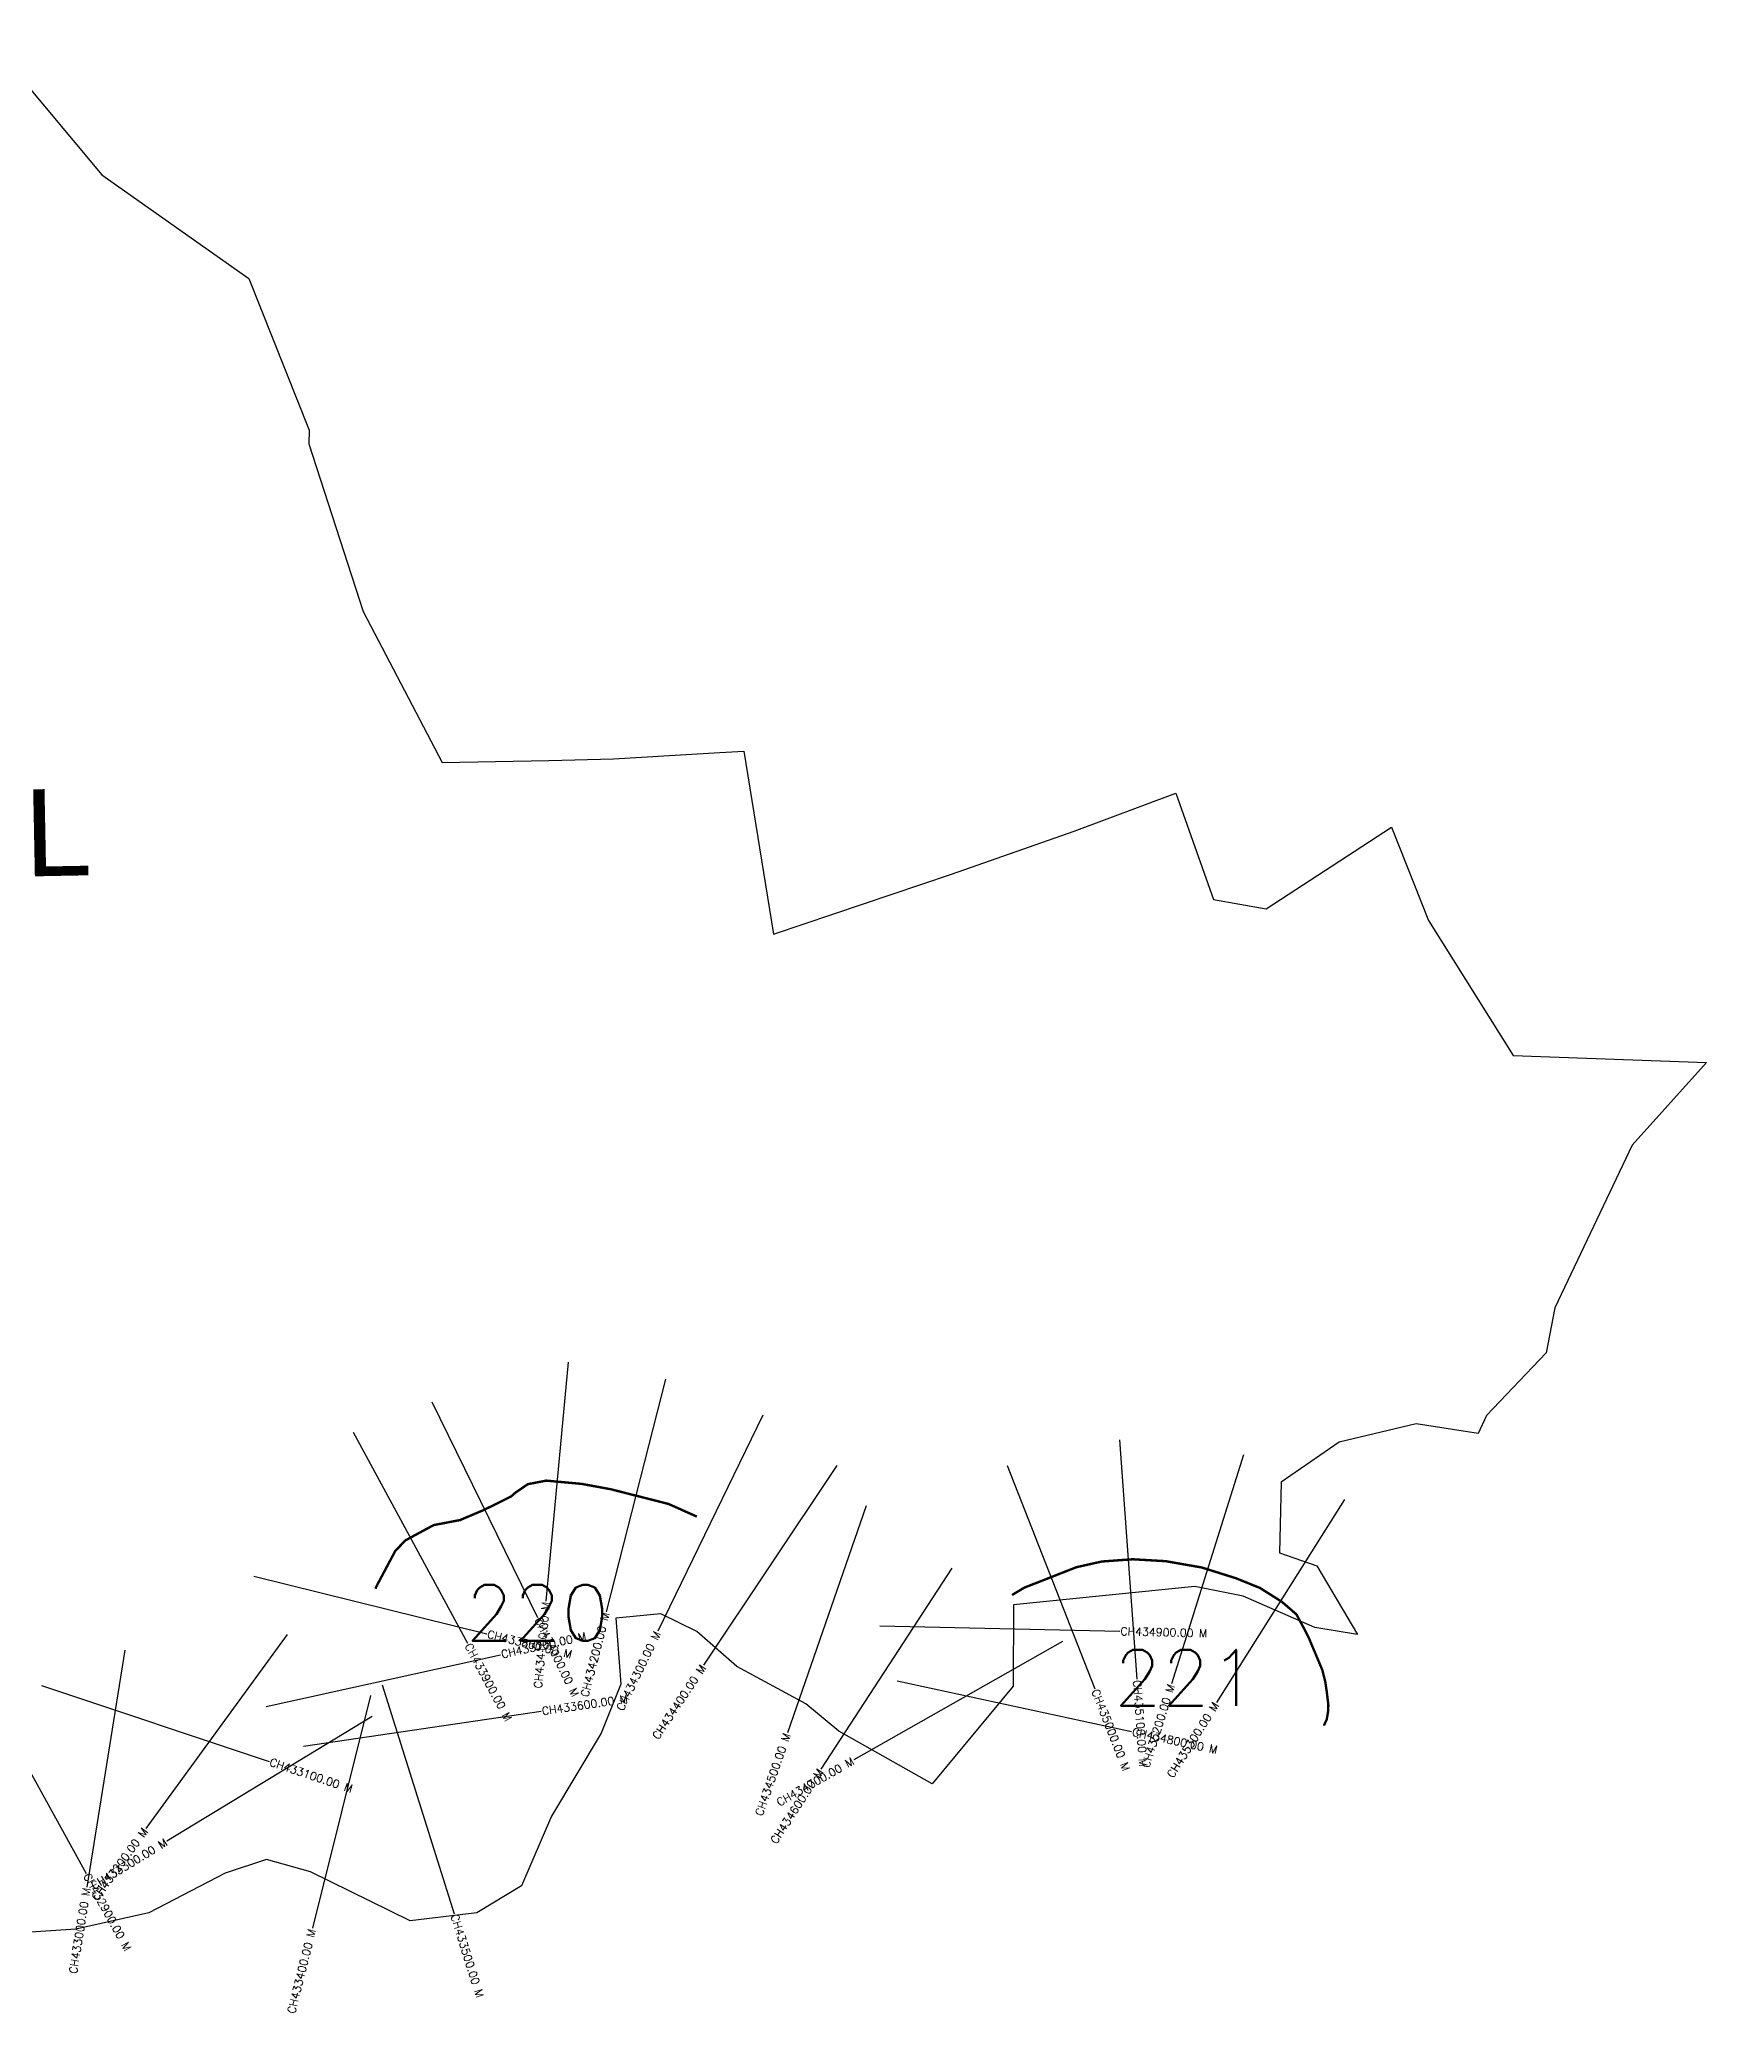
# Model space of a CAD drawing. Header units: metres. Extents: x 305136 to 309379, y 1922813 to 1926294.
# Drawn here: x 307296 to 309379, y 1922814 to 1925281 of the extents above; entities that cross this region are included whole.
import ezdxf
from ezdxf.enums import TextEntityAlignment as Align

# ---------------------------------------------------------------- set-up
doc = ezdxf.new("R2010")
doc.units = ezdxf.units.M
for name, color, linetype in [('CS', 134, 'Continuous'), ('CSMark', 6, 'Continuous'), ('NATURALLY PROTECTED', 3, 'Continuous'), ('VILLAGE NAME', 250, 'Continuous')]:
    doc.layers.add(name, color=color, linetype=linetype)
doc.styles.get("Standard").update_dxf_attribs({"font": 'simplex.shx'})

msp = doc.modelspace()

# ---------------------------------------------------------------- linework, layer by layer
at = {"color": 6, "flags": 128}
msp.add_lwpolyline([(307232.3, 1925280.6), (307373.6, 1925111.2), (307557.6, 1924981.7), (307632.8, 1924792.1), (307632.6, 1924775.3), (307700.3, 1924565.8), (307799.3, 1924376.9), (307932.6, 1924379.4), (308013.1, 1924381.5), (308146.4, 1924389.2), (308176.1, 1924390.9), (308213.4, 1924162.3), (308435.6, 1924237.5), (308589.1, 1924291.2), (308716, 1924338.4), (308763.2, 1924205.6), (308829, 1924193.8), (308985.9, 1924296.1), (309032.1, 1924179.5), (309137.7, 1924010.5), (309379.4, 1924001.9), (309286.6, 1923898.4), (309189.9, 1923695.4), (309178.8, 1923639.1), (309104.5, 1923560.6), (309094.2, 1923538.3), (309016.4, 1923550.3), (308920.1, 1923527.3), (308847.9, 1923477.5), (308845.9, 1923389), (308892.4, 1923372.6), (308943.3, 1923287.1), (308889.8, 1923295.9), (308800.2, 1923334.9), (308739.8, 1923346.9), (308513.3, 1923324), (308512.8, 1923222.2), (308411.6, 1923100.3), (308295, 1923166.2), (308253.7, 1923200.3), (308167.5, 1923246.9), (308117.3, 1923290.7), (308072.5, 1923312.8), (308016.4, 1923307.2), (308022.3, 1923224.9), (307998, 1923163.8), (307935.9, 1923059.8), (307898.3, 1922972.7), (307842.3, 1922938.9), (307759.1, 1922928.9), (307634.7, 1922990.3), (307579.7, 1923005.7), (307528, 1922988.6), (307432.6, 1922938.9), (307341.1, 1922918.7), (307210.2, 1922909.8)], dxfattribs=at)
at = {"layer": 'CS'}
for p, q in [((307956.8, 1923627.4), (307928.8, 1923328.7)), ((308078.2, 1923605.9), (308004, 1923315.3)), ((307786.1, 1923577.8), (307918.2, 1923308.4)), ((308200.1, 1923560.9), (308068.9, 1923291.1)), ((307688.1, 1923540), (307830.7, 1923276)), ((308645.9, 1923530.2), (308667.6, 1923231)), ((308800.7, 1923511.6), (308710.7, 1923225.4)), ((308292.3, 1923498.3), (308125.9, 1923248.7)), ((308505.2, 1923498.2), (308614.8, 1923218.9)), ((308926.9, 1923455.8), (308766.9, 1923202)), ((308329.2, 1923447.6), (308230.7, 1923164.2)), ((307563.7, 1923359.9), (307854.9, 1923288)), ((308436.3, 1923370), (308272.6, 1923118.6)), ((307605.6, 1923286.8), (307428.8, 1923044.4)), ((308346.1, 1923297.8), (308646, 1923291)), ((307402.5, 1923267.4), (307355, 1922971.2)), ((307579, 1923197), (307872, 1923261.7)), ((308574.3, 1923278.4), (308313.5, 1923130.2)), ((307209.3, 1923251.1), (307354.1, 1922988.4)), ((307298.4, 1923223.2), (307583, 1923128.3)), ((307709.6, 1923210.7), (307636.9, 1922919.7)), ((307724.2, 1923224.1), (307814, 1922937.9)), ((308367.7, 1923229.2), (308660.9, 1923165.7)), ((307711.5, 1923184.5), (307455.1, 1923028.8)), ((307626, 1923147.3), (307922.8, 1923191))]:
    msp.add_line(p, q, dxfattribs=at)
at = {"layer": 'NATURALLY PROTECTED', "const_width": 3, "flags": 128}
for points in [[(307715.8, 1923344.2), (307717.4, 1923347.9), (307740.5, 1923391.3), (307753.2, 1923404.6), (307788.5, 1923423.7), (307821.5, 1923430), (307850.8, 1923442.4), (307885.1, 1923459.3), (307890.9, 1923464.4), (307906.4, 1923474.9), (307929.3, 1923479.3), (307973.5, 1923475.2), (308010, 1923468.5), (308082.2, 1923450.1), (308117.5, 1923434.3)], [(308511.4, 1923336.3), (308526.9, 1923345.6), (308544.1, 1923352.3), (308592, 1923371.1), (308623.7, 1923378.2), (308662.3, 1923381), (308703.5, 1923378.6), (308748.6, 1923370.7), (308791.5, 1923357.2), (308821.3, 1923345.1), (308848.6, 1923327.9), (308866.8, 1923312.2), (308876.1, 1923295), (308882.9, 1923281.4), (308899.2, 1923242.7), (308902.9, 1923228), (308904.9, 1923214.6), (308906.8, 1923198.5), (308906.3, 1923189.6), (308904.7, 1923180.7), (308901.5, 1923173.7), (308901.5, 1923173)]]:
    msp.add_lwpolyline(points, dxfattribs=at)

# ---------------------------------------------------------------- texts
at = {"char_height": 70, "attachment_point": 1}
for s, insert in [('220', (307828.1, 1923348.9)), ('221', (308638.5, 1923267.9))]:
    msp.add_mtext_dynamic_manual_height_columns(s, width=95.172, gutter_width=1, heights=[0], dxfattribs=dict(at, insert=insert))
at = {"layer": 'CSMark'}
for s, rotation, p in [('CH434100.00 M', 84.6598, (307928.8, 1923327.7)), ('CH434200.00 M', 75.6755, (308003.7, 1923314.3)), ('CH434300.00 M', 64.0635, (308068.4, 1923290.2)), ('CH434400.00 M', 56.3254, (308125.4, 1923247.8)), ('CH435200.00 M', 72.5491, (308710.4, 1923224.4)), ('CH435300.00 M', 57.7709, (308766.4, 1923201.2)), ('CH434500.00 M', 70.8319, (308230.4, 1923163.3)), ('CH434600.00 M', 56.933, (308272, 1923117.7)), ('CH434700.00 M', 29.5968, (308312.6, 1923129.7)), ('CH433200.00 M', 53.8985, (307428.2, 1923043.6)), ('CH433300.00 M', 31.278, (307454.2, 1923028.3)), ('CH433000.00 M', 80.8892, (307354.8, 1922970.2)), ('CH433400.00 M', 75.9734, (307636.6, 1922918.7))]:
    msp.add_text(s, height=10, rotation=rotation, dxfattribs=at).set_placement(p, align=Align.MIDDLE_RIGHT)
for s, rotation, p in [('CH434000.00 M', 296.1258, (307918.7, 1923307.5)), ('CH433800.00 M', 346.1332, (307855.9, 1923287.8)), ('CH433700.00 M', 12.4424, (307873, 1923261.9)), ('CH434900.00 M', 358.6924, (308647, 1923291)), ('CH433900.00 M', 298.3781, (307831.2, 1923275.1)), ('CH433600.00 M', 8.3603, (307923.8, 1923191.1)), ('CH435000.00 M', 291.4224, (308615.2, 1923218)), ('CH435100.00 M', 274.1499, (308667.7, 1923230)), ('CH434800.00 M', 347.789, (308661.9, 1923165.5)), ('CH433100.00 M', 341.5531, (307584, 1923128)), ('CH432900.00 M', 298.8699, (307354.6, 1922987.5)), ('CH433500.00 M', 287.4194, (307814.3, 1922936.9))]:
    msp.add_text(s, height=10, rotation=rotation, dxfattribs=at).set_placement(p, align=Align.MIDDLE_LEFT)
at = {"layer": 'VILLAGE NAME', "insert": (306372.6, 1924325.7), "char_height": 108.748, "attachment_point": 1, "rotation": 1.1028}
msp.add_mtext_dynamic_manual_height_columns('{\\fArial|b0|i0|c0|p34;KOND KARUL}', width=1571.314, gutter_width=543.7, heights=[0], dxfattribs=at)

doc.saveas('drawing.dxf')
